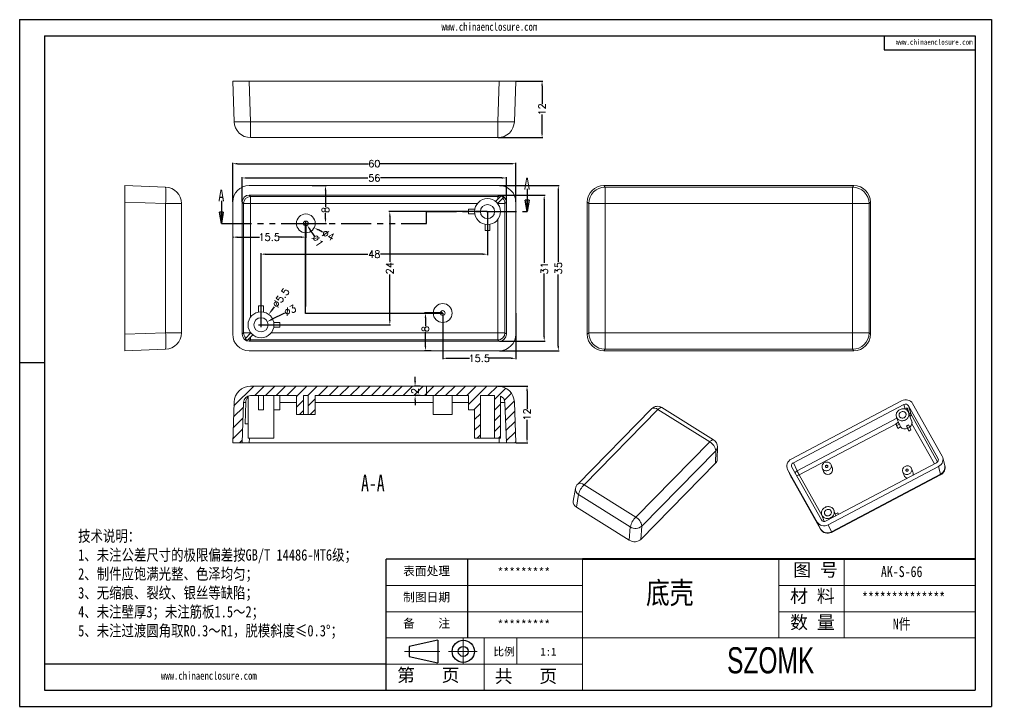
# Model space of a CAD drawing. Header units: inches. Extents: x 3015 to 3456, y 1089 to 1234.
# Drawn here: x 3015.5 to 3221.5, y 1088.5 to 1234.2 of the extents above; entities that cross this region are included whole.
import ezdxf

# ---------------------------------------------------------------- set-up
doc = ezdxf.new("R2010")
doc.units = ezdxf.units.IN
doc.linetypes.add('CENTER2', pattern=[28.575, 19.05, -3.175, 3.175, -3.175])
doc.linetypes.add('PHANTOM', pattern=[12.7, 6.35, -1.27, 1.27, -1.27, 1.27, -1.27])
doc.layers.add('文字', color=81, linetype='Continuous')
for name, color, linetype, lineweight in [('粗实线', 7, 'Continuous', 30), ('细实线', 3, 'Continuous', 9), ('细点划线', 2, 'CENTER2', 9)]:
    doc.layers.add(name, color=color, linetype=linetype, lineweight=lineweight)
doc.styles.add('SLDTEXTSTYLE0', font='TXT', dxfattribs={"width": 0.75})
doc.styles.add('SLDTEXTSTYLE3', font='TXT', dxfattribs={"width": 0.7})
doc.styles.get("Standard").update_dxf_attribs({"font": 'txt', "bigfont": 'gbcbig.shx'})
doc.styles.add('宋体', font='', dxfattribs={"width": 0.8, "height": 3.5})
doc.styles.add('长仿宋', font='simsun.ttc', dxfattribs={"width": 0.7, "height": 4})
doc.styles.get('宋体').set_extended_font_data('SimSun')
doc.dimstyles.new('1.5', dxfattribs={"dimtxt": 1.5, "dimasz": 1, "dimexe": 0.18, "dimexo": 0.0625, "dimgap": 0.1, "dimtad": 0, "dimzin": 12, "dimdsep": 46, "dimtxsty": 'Standard', "dimcen": 0.5, "dimclrd": 3, "dimclre": 3, "dimadec": 0, "dimazin": 0, "dimtfac": 1, "dimtofl": 0, "dimtmove": 0, "dimatfit": 3, "dimfxl": 1, "dimtolj": 1, "dimtzin": 0, "dimarcsym": 0})
pattern_1 = [(45, (-621.8038, -40.7238), (-1.122532, 1.122532), [])]

# ---------------------------------------------------------------- blocks, each defined once
blk = doc.blocks.new('_CLOSED')
at = {"color": 0, "linetype": 'ByBlock', "lineweight": -2}
for p, q in [((-1, 0.166667), (0, 0)), ((-1, 0.166667), (-1, -0.166667)), ((0, 0), (-1, -0.166667)), ((0, 0), (-1, 0))]:
    blk.add_line(p, q, dxfattribs=at)
blk = doc.blocks.new('*D111')
at = {"color": 3, "lineweight": -2}
for p, q in [((3060.66, 1195.5), (3060.66, 1203.76)), ((3061.66, 1203.58), (3089.43, 1203.58)), ((3119.66, 1203.58), (3091.88, 1203.58)), ((3120.66, 1195.5), (3120.66, 1203.76))]:
    blk.add_line(p, q, dxfattribs=at)
at = {"color": 3}
for points in [[(3061.66, 1203.75), (3061.66, 1203.42), (3060.66, 1203.58)], [(3119.66, 1203.75), (3119.66, 1203.42), (3120.66, 1203.58)]]:
    blk.add_solid(points, dxfattribs=at)
at = {"layer": 'Defpoints', "color": 0}
for p in [(3120.66, 1203.58), (3060.66, 1195.44), (3120.66, 1195.44)]:
    blk.add_point(p, dxfattribs=at)
at = {"color": 0, "insert": (3090.66, 1203.58), "char_height": 1.5, "attachment_point": 5}
blk.add_mtext('\\A1;60', dxfattribs=at)
blk = doc.blocks.new('*D112')
at = {"color": 3, "lineweight": -2}
for p, q in [((3062.66, 1195.5), (3062.66, 1200.74)), ((3063.66, 1200.56), (3089.31, 1200.56)), ((3117.66, 1200.56), (3092.01, 1200.56)), ((3118.66, 1195.5), (3118.66, 1200.74))]:
    blk.add_line(p, q, dxfattribs=at)
at = {"color": 3}
for points in [[(3063.66, 1200.73), (3063.66, 1200.4), (3062.66, 1200.56)], [(3117.66, 1200.73), (3117.66, 1200.4), (3118.66, 1200.56)]]:
    blk.add_solid(points, dxfattribs=at)
at = {"layer": 'Defpoints', "color": 0}
for p in [(3118.66, 1200.56), (3062.66, 1195.44), (3118.66, 1195.44)]:
    blk.add_point(p, dxfattribs=at)
at = {"color": 0, "insert": (3090.66, 1200.56), "char_height": 1.5, "attachment_point": 5}
blk.add_mtext('\\A1;56', dxfattribs=at)
blk = doc.blocks.new('*D113')
at = {"color": 3, "lineweight": -2}
for p, q in [((3117.22, 1198.94), (3129.84, 1198.94)), ((3129.66, 1197.94), (3129.66, 1182.79)), ((3129.66, 1164.94), (3129.66, 1180.09)), ((3117.22, 1163.94), (3129.84, 1163.94))]:
    blk.add_line(p, q, dxfattribs=at)
at = {"color": 3}
for points in [[(3129.49, 1197.94), (3129.83, 1197.94), (3129.66, 1198.94)], [(3129.49, 1164.94), (3129.83, 1164.94), (3129.66, 1163.94)]]:
    blk.add_solid(points, dxfattribs=at)
at = {"layer": 'Defpoints', "color": 0}
for p in [(3117.16, 1198.94), (3117.16, 1163.94), (3129.66, 1163.94)]:
    blk.add_point(p, dxfattribs=at)
at = {"color": 0, "insert": (3129.66, 1181.44), "char_height": 1.5, "attachment_point": 5, "rotation": 90}
blk.add_mtext('\\A1;35', dxfattribs=at)
blk = doc.blocks.new('*D114')
at = {"color": 3, "lineweight": -2}
for p, q in [((3117.22, 1196.94), (3126.85, 1196.94)), ((3126.67, 1195.94), (3126.67, 1182.54)), ((3126.67, 1166.94), (3126.67, 1180.34)), ((3117.22, 1165.94), (3126.85, 1165.94))]:
    blk.add_line(p, q, dxfattribs=at)
at = {"color": 3}
for points in [[(3126.5, 1195.94), (3126.83, 1195.94), (3126.67, 1196.94)], [(3126.5, 1166.94), (3126.83, 1166.94), (3126.67, 1165.94)]]:
    blk.add_solid(points, dxfattribs=at)
at = {"layer": 'Defpoints', "color": 0}
for p in [(3117.16, 1196.94), (3126.67, 1196.94), (3117.16, 1165.94)]:
    blk.add_point(p, dxfattribs=at)
at = {"color": 0, "insert": (3126.67, 1181.44), "char_height": 1.5, "attachment_point": 5, "rotation": 90}
blk.add_mtext('\\A1;31', dxfattribs=at)
blk = doc.blocks.new('*D117')
at = {"color": 3, "lineweight": -2}
for p, q in [((3114.59, 1193.44), (3093.77, 1193.44)), ((3093.95, 1192.44), (3093.95, 1182.79)), ((3093.95, 1170.44), (3093.95, 1180.09)), ((3066.72, 1169.44), (3094.13, 1169.44))]:
    blk.add_line(p, q, dxfattribs=at)
at = {"color": 3}
for points in [[(3093.79, 1192.44), (3094.12, 1192.44), (3093.95, 1193.44)], [(3093.79, 1170.44), (3094.12, 1170.44), (3093.95, 1169.44)]]:
    blk.add_solid(points, dxfattribs=at)
at = {"layer": 'Defpoints', "color": 0}
for p in [(3093.95, 1193.44), (3114.66, 1193.44), (3066.66, 1169.44)]:
    blk.add_point(p, dxfattribs=at)
at = {"color": 0, "insert": (3093.95, 1181.44), "char_height": 1.5, "attachment_point": 5, "rotation": 90}
blk.add_mtext('\\A1;24', dxfattribs=at)
blk = doc.blocks.new('*D118')
at = {"color": 3, "lineweight": -2}
for p, q in [((3114.66, 1193.37), (3114.66, 1184.23)), ((3066.66, 1169.5), (3066.66, 1184.59)), ((3067.66, 1184.41), (3089.31, 1184.41)), ((3113.66, 1184.41), (3092.01, 1184.41))]:
    blk.add_line(p, q, dxfattribs=at)
at = {"color": 3}
for points in [[(3067.66, 1184.57), (3067.66, 1184.24), (3066.66, 1184.41)], [(3113.66, 1184.57), (3113.66, 1184.24), (3114.66, 1184.41)]]:
    blk.add_solid(points, dxfattribs=at)
at = {"layer": 'Defpoints', "color": 0}
for p in [(3114.66, 1193.44), (3066.66, 1184.41), (3066.66, 1169.44)]:
    blk.add_point(p, dxfattribs=at)
at = {"color": 0, "insert": (3090.66, 1184.41), "char_height": 1.5, "attachment_point": 5}
blk.add_mtext('\\A1;48', dxfattribs=at)
blk = doc.blocks.new('*D119')
at = {"color": 3, "lineweight": -2}
for p, q in [((3105.16, 1171.87), (3105.16, 1162.15)), ((3120.66, 1171.87), (3120.66, 1162.15)), ((3106.16, 1162.33), (3110.81, 1162.33)), ((3119.66, 1162.33), (3115.01, 1162.33))]:
    blk.add_line(p, q, dxfattribs=at)
at = {"color": 3}
for points in [[(3106.16, 1162.5), (3106.16, 1162.17), (3105.16, 1162.33)], [(3119.66, 1162.5), (3119.66, 1162.17), (3120.66, 1162.33)]]:
    blk.add_solid(points, dxfattribs=at)
at = {"layer": 'Defpoints', "color": 0}
for p in [(3105.16, 1171.94), (3120.66, 1171.94), (3120.66, 1162.33)]:
    blk.add_point(p, dxfattribs=at)
at = {"color": 0, "insert": (3112.91, 1162.33), "char_height": 1.5, "attachment_point": 5}
blk.add_mtext('\\A1;15.5', dxfattribs=at)
blk = doc.blocks.new('*D120')
at = {"color": 3, "lineweight": -2}
for p, q in [((3105.09, 1171.94), (3101.32, 1171.94)), ((3101.5, 1170.94), (3101.5, 1169.14)), ((3101.5, 1164.94), (3101.5, 1167.94)), ((3102.7, 1163.94), (3101.32, 1163.94))]:
    blk.add_line(p, q, dxfattribs=at)
at = {"color": 3}
for points in [[(3101.34, 1170.94), (3101.67, 1170.94), (3101.5, 1171.94)], [(3101.34, 1164.94), (3101.67, 1164.94), (3101.5, 1163.94)]]:
    blk.add_solid(points, dxfattribs=at)
at = {"layer": 'Defpoints', "color": 0}
for p in [(3101.5, 1171.94), (3105.16, 1171.94), (3102.76, 1163.94)]:
    blk.add_point(p, dxfattribs=at)
at = {"color": 0, "insert": (3101.5, 1168.54), "char_height": 1.5, "attachment_point": 5, "rotation": 90}
blk.add_mtext('\\A1;8', dxfattribs=at)
blk = doc.blocks.new('*D121')
at = {"color": 3, "lineweight": -2}
for p, q in [((3076.16, 1190.87), (3076.16, 1187.84)), ((3060.66, 1188.14), (3060.66, 1187.84)), ((3061.66, 1188.02), (3066.31, 1188.02)), ((3075.16, 1188.02), (3070.51, 1188.02))]:
    blk.add_line(p, q, dxfattribs=at)
at = {"color": 3}
for points in [[(3061.66, 1188.18), (3061.66, 1187.85), (3060.66, 1188.02)], [(3075.16, 1188.18), (3075.16, 1187.85), (3076.16, 1188.02)]]:
    blk.add_solid(points, dxfattribs=at)
at = {"layer": 'Defpoints', "color": 0}
for p in [(3076.16, 1190.94), (3060.66, 1188.2), (3060.66, 1188.02)]:
    blk.add_point(p, dxfattribs=at)
at = {"color": 0, "insert": (3068.41, 1188.02), "char_height": 1.5, "attachment_point": 5}
blk.add_mtext('\\A1;15.5', dxfattribs=at)
blk = doc.blocks.new('*D122')
at = {"color": 3, "lineweight": -2}
for p, q in [((3077.47, 1198.94), (3080.51, 1198.94)), ((3080.33, 1197.94), (3080.33, 1194.4)), ((3080.33, 1191.94), (3080.33, 1193.2)), ((3076.22, 1190.94), (3080.51, 1190.94))]:
    blk.add_line(p, q, dxfattribs=at)
at = {"color": 3}
for points in [[(3080.16, 1197.94), (3080.49, 1197.94), (3080.33, 1198.94)], [(3080.16, 1191.94), (3080.49, 1191.94), (3080.33, 1190.94)]]:
    blk.add_solid(points, dxfattribs=at)
at = {"layer": 'Defpoints', "color": 0}
for p in [(3077.41, 1198.94), (3080.33, 1198.94), (3076.16, 1190.94)]:
    blk.add_point(p, dxfattribs=at)
at = {"color": 0, "insert": (3080.33, 1193.8), "char_height": 1.5, "attachment_point": 5, "rotation": 90}
blk.add_mtext('\\A1;8', dxfattribs=at)
blk = doc.blocks.new('*D123')
at = {"color": 3, "lineweight": -2}
for p, q in [((3120.72, 1221.11), (3126.39, 1221.11)), ((3126.21, 1220.11), (3126.21, 1216.21)), ((3126.21, 1210.11), (3126.21, 1214.01)), ((3116.92, 1209.11), (3126.39, 1209.11))]:
    blk.add_line(p, q, dxfattribs=at)
at = {"color": 3}
for points in [[(3126.04, 1220.11), (3126.38, 1220.11), (3126.21, 1221.11)], [(3126.04, 1210.11), (3126.38, 1210.11), (3126.21, 1209.11)]]:
    blk.add_solid(points, dxfattribs=at)
at = {"layer": 'Defpoints', "color": 0}
for p in [(3120.66, 1221.11), (3126.21, 1221.11), (3116.86, 1209.11)]:
    blk.add_point(p, dxfattribs=at)
at = {"color": 0, "insert": (3126.21, 1215.11), "char_height": 1.5, "attachment_point": 5, "rotation": 90}
blk.add_mtext('\\A1;12', dxfattribs=at)
blk = doc.blocks.new('*D124')
at = {"color": 3, "lineweight": -2}
for p, q in [((3116.92, 1156.42), (3123.21, 1156.42)), ((3123.03, 1155.42), (3123.03, 1151.52)), ((3123.03, 1145.42), (3123.03, 1149.32)), ((3120.72, 1144.42), (3123.21, 1144.42))]:
    blk.add_line(p, q, dxfattribs=at)
at = {"color": 3}
for points in [[(3122.86, 1155.42), (3123.19, 1155.42), (3123.03, 1156.42)], [(3122.86, 1145.42), (3123.19, 1145.42), (3123.03, 1144.42)]]:
    blk.add_solid(points, dxfattribs=at)
at = {"layer": 'Defpoints', "color": 0}
for p in [(3116.86, 1156.42), (3123.03, 1156.42), (3120.66, 1144.42)]:
    blk.add_point(p, dxfattribs=at)
at = {"color": 0, "insert": (3123.03, 1150.42), "char_height": 1.5, "attachment_point": 5, "rotation": 90}
blk.add_mtext('\\A1;12', dxfattribs=at)
blk = doc.blocks.new('*D125')
at = {"color": 3, "lineweight": -2}
for p, q in [((3099.31, 1157.42), (3099.31, 1158.42)), ((3100.37, 1156.42), (3099.13, 1156.42)), ((3100.37, 1154.42), (3099.13, 1154.42)), ((3099.31, 1153.42), (3099.31, 1152.42))]:
    blk.add_line(p, q, dxfattribs=at)
at = {"color": 3}
for points in [[(3099.15, 1157.42), (3099.48, 1157.42), (3099.31, 1156.42)], [(3099.15, 1153.42), (3099.48, 1153.42), (3099.31, 1154.42)]]:
    blk.add_solid(points, dxfattribs=at)
at = {"layer": 'Defpoints', "color": 0}
for p in [(3099.31, 1156.42), (3100.43, 1156.42), (3100.43, 1154.42)]:
    blk.add_point(p, dxfattribs=at)
at = {"color": 0, "insert": (3099.31, 1155.42), "char_height": 1.5, "attachment_point": 5, "rotation": 90}
blk.add_mtext('\\A1;2', dxfattribs=at)
blk = doc.blocks.new('*D128')
at = {"color": 3, "lineweight": -2}
for p, q in [((3075.66, 1190.94), (3076.66, 1190.94)), ((3076.16, 1190.44), (3076.16, 1191.44)), ((3079.7, 1189.08), (3078.81, 1189.54))]:
    blk.add_line(p, q, dxfattribs=at)
at = {"color": 3}
blk.add_solid([(3078.89, 1189.69), (3078.74, 1189.4), (3077.93, 1190.01)], dxfattribs=at)
at = {"layer": 'Defpoints', "color": 0}
for p in [(3074.38, 1191.86), (3077.93, 1190.01)]:
    blk.add_point(p, dxfattribs=at)
at = {"color": 0, "insert": (3080.9, 1188.45), "char_height": 1.5, "attachment_point": 5, "rotation": 332.3517}
blk.add_mtext('\\A1;∅4', dxfattribs=at)
blk = doc.blocks.new('*D129')
at = {"color": 3, "lineweight": -2}
for p, q in [((3075.66, 1190.94), (3076.66, 1190.94)), ((3076.16, 1190.44), (3076.16, 1191.44)), ((3078.03, 1188.18), (3077, 1189.7))]:
    blk.add_line(p, q, dxfattribs=at)
at = {"color": 3}
blk.add_solid([(3077.14, 1189.79), (3076.86, 1189.6), (3076.44, 1190.52)], dxfattribs=at)
at = {"layer": 'Defpoints', "color": 0}
for p in [(3075.88, 1191.35), (3076.44, 1190.52)]:
    blk.add_point(p, dxfattribs=at)
at = {"color": 0, "insert": (3078.65, 1187.27), "char_height": 1.5, "attachment_point": 5, "rotation": 304.2339}
blk.add_mtext('\\A1;∅1', dxfattribs=at)
blk = doc.blocks.new('*D130')
at = {"color": 3, "lineweight": -2}
for p, q in [((3069.48, 1173.26), (3068.88, 1172.45)), ((3066.16, 1169.44), (3067.16, 1169.44)), ((3066.66, 1168.94), (3066.66, 1169.94))]:
    blk.add_line(p, q, dxfattribs=at)
at = {"color": 3}
blk.add_solid([(3068.75, 1172.55), (3069.02, 1172.35), (3068.29, 1171.65)], dxfattribs=at)
at = {"layer": 'Defpoints', "color": 0}
for p in [(3068.29, 1171.65), (3065.02, 1167.22)]:
    blk.add_point(p, dxfattribs=at)
at = {"color": 0, "insert": (3070.87, 1175.15), "char_height": 1.5, "attachment_point": 5, "rotation": 53.5508}
blk.add_mtext('\\A1;∅5.5', dxfattribs=at)
blk = doc.blocks.new('*D131')
at = {"color": 3, "lineweight": -2}
for p, q in [((3071.63, 1171.91), (3068.9, 1170.55)), ((3066.16, 1169.44), (3067.16, 1169.44)), ((3066.66, 1168.94), (3066.66, 1169.94))]:
    blk.add_line(p, q, dxfattribs=at)
at = {"color": 3}
blk.add_solid([(3068.82, 1170.7), (3068.97, 1170.4), (3068, 1170.1)], dxfattribs=at)
at = {"layer": 'Defpoints', "color": 0}
for p in [(3068, 1170.1), (3065.31, 1168.77)]:
    blk.add_point(p, dxfattribs=at)
at = {"color": 0, "insert": (3072.84, 1172.51), "char_height": 1.5, "attachment_point": 5, "rotation": 26.3963}
blk.add_mtext('\\A1;∅3', dxfattribs=at)

msp = doc.modelspace()

# ---------------------------------------------------------------- hatches: boundary and pattern name
at = {"linetype": 'Continuous', "lineweight": 0}
h = msp.add_hatch(dxfattribs=at)
h.set_pattern_fill('ANSI31', color=4, scale=0.5, style=0)
h.set_pattern_definition(pattern_1)
edge = h.paths.add_edge_path(flags=0)
edge.add_line((3101.723, 1154.421), (3101.723, 1156.421))
edge.add_line((3101.723, 1156.421), (3064.455, 1156.421))
edge.add_arc((3064.455, 1152.921), 3.5, 90, 178)
edge.add_line((3060.957, 1153.043), (3060.656, 1144.421))
edge.add_line((3060.656, 1144.421), (3062.658, 1144.421))
edge.add_line((3062.658, 1144.421), (3062.956, 1152.974))
edge.add_arc((3064.455, 1152.921), 1.5, 90, 178, ccw=False)
edge.add_line((3064.455, 1154.421), (3074.156, 1154.421))
edge.add_line((3074.156, 1154.421), (3074.156, 1150.421))
edge.add_line((3074.156, 1150.421), (3075.656, 1150.421))
edge.add_line((3075.656, 1150.421), (3075.656, 1154.421))
edge.add_line((3075.656, 1154.421), (3076.656, 1154.421))
edge.add_line((3076.656, 1154.421), (3076.656, 1150.421))
edge.add_line((3076.656, 1150.421), (3078.156, 1150.421))
edge.add_line((3078.156, 1150.421), (3078.156, 1154.421))
edge.add_line((3078.156, 1154.421), (3101.723, 1154.421))
h = msp.add_hatch(dxfattribs=at)
h.set_pattern_fill('ANSI31', color=4, scale=0.5, style=0)
h.set_pattern_definition(pattern_1)
edge = h.paths.add_edge_path(flags=0)
edge.add_arc((3116.857, 1152.921), 3.5, 2, 90)
edge.add_line((3116.857, 1156.421), (3101.723, 1156.421))
edge.add_line((3101.723, 1156.421), (3101.723, 1154.421))
edge.add_line((3101.723, 1154.421), (3110.656, 1154.421))
edge.add_line((3110.656, 1154.421), (3110.656, 1151.421))
edge.add_line((3110.656, 1151.421), (3111.906, 1151.421))
edge.add_line((3111.906, 1151.421), (3111.906, 1145.421))
edge.add_line((3111.906, 1145.421), (3113.156, 1145.421))
edge.add_line((3113.156, 1145.421), (3113.156, 1154.421))
edge.add_line((3113.156, 1154.421), (3116.156, 1154.421))
edge.add_line((3116.156, 1154.421), (3116.156, 1145.421))
edge.add_line((3116.156, 1145.421), (3117.406, 1145.421))
edge.add_line((3117.406, 1145.421), (3117.406, 1154.317))
edge.add_arc((3116.857, 1152.921), 1.5, 2, 68.53251, ccw=False)
edge.add_line((3118.356, 1152.974), (3118.655, 1144.421))
edge.add_line((3118.655, 1144.421), (3120.656, 1144.421))
edge.add_line((3120.656, 1144.421), (3120.355, 1153.043))

# ---------------------------------------------------------------- linework, layer by layer
for p, q in [((3015.468, 1234.168), (3221.468, 1234.168)), ((3015.468, 1234.168), (3015.468, 1088.511)), ((3221.468, 1234.168), (3221.468, 1088.511)), ((3020.798, 1230.7), (3218, 1230.7)), ((3020.798, 1230.7), (3020.798, 1091.979)), ((3198.733, 1230.7), (3198.733, 1227.69)), ((3218, 1230.7), (3218, 1091.979)), ((3198.733, 1227.69), (3218, 1227.69)), ((3076.081, 1190.959), (3076.081, 1173.302)), ((3076.081, 1171.814), (3076.081, 1190.823)), ((3105.171, 1171.814), (3076.081, 1171.814)), ((3020.798, 1161.34), (3015.468, 1161.34)), ((3015.468, 1155.945), (3015.468, 1088.511)), ((3134.768, 1119.724), (3093.151, 1119.724)), ((3093.151, 1091.979), (3093.151, 1119.724)), ((3110.491, 1103.077), (3110.491, 1119.724)), ((3093.151, 1097.528), (3020.798, 1097.528)), ((3020.798, 1091.979), (3218, 1091.979)), ((3015.468, 1088.511), (3221.468, 1088.511)), ((3015.468, 1088.511), (3110.838, 1088.511))]:
    msp.add_line(p, q)
at = {"color": 7, "linetype": 'Continuous', "lineweight": 15}
for p, q in [((3060.957, 1212.49), (3060.656, 1221.112)), ((3060.656, 1221.112), (3064.154, 1221.112)), ((3064.154, 1221.112), (3064.455, 1212.49)), ((3064.154, 1221.112), (3117.158, 1221.112)), ((3116.857, 1212.49), (3117.158, 1221.112)), ((3117.158, 1221.112), (3120.656, 1221.112)), ((3120.656, 1221.112), (3120.355, 1212.49)), ((3064.455, 1212.49), (3116.857, 1212.49)), ((3064.455, 1209.112), (3064.455, 1212.49)), ((3116.857, 1212.49), (3116.857, 1209.112)), ((3116.857, 1209.112), (3064.455, 1209.112)), ((3037.813, 1198.936), (3046.436, 1198.635)), ((3037.813, 1195.438), (3037.813, 1198.936)), ((3117.158, 1198.936), (3064.154, 1198.936)), ((3139.303, 1198.936), (3139.604, 1198.635)), ((3139.303, 1198.936), (3192.307, 1198.936)), ((3192.006, 1198.635), (3192.307, 1198.936)), ((3117.156, 1196.935), (3064.157, 1196.935)), ((3064.455, 1196.636), (3064.157, 1196.935)), ((3117.156, 1196.935), (3116.857, 1196.636)), ((3139.604, 1198.635), (3139.604, 1195.137)), ((3139.604, 1198.635), (3192.006, 1198.635)), ((3192.006, 1195.137), (3192.006, 1198.635)), ((3037.813, 1167.434), (3037.813, 1195.438)), ((3046.436, 1195.137), (3037.813, 1195.438)), ((3046.436, 1167.735), (3046.436, 1195.137)), ((3046.436, 1195.137), (3049.813, 1195.137)), ((3049.813, 1195.137), (3049.813, 1167.735)), ((3060.656, 1195.438), (3060.656, 1167.434)), ((3062.658, 1195.436), (3062.658, 1167.437)), ((3062.658, 1195.436), (3062.956, 1195.137)), ((3062.956, 1195.137), (3062.956, 1167.735)), ((3064.455, 1195.137), (3062.956, 1195.137)), ((3116.857, 1196.636), (3064.455, 1196.636)), ((3064.455, 1195.137), (3064.455, 1196.636)), ((3064.455, 1171.085), (3064.455, 1195.137)), ((3064.455, 1195.137), (3112.496, 1195.137)), ((3117.508, 1196.712), (3116.377, 1195.581)), ((3116.801, 1195.157), (3118.038, 1196.394)), ((3116.817, 1195.137), (3116.857, 1195.137)), ((3116.857, 1196.636), (3116.857, 1196.062)), ((3116.857, 1195.213), (3116.857, 1195.137)), ((3116.857, 1195.137), (3116.857, 1195.085)), ((3118.356, 1195.137), (3116.857, 1195.137)), ((3118.356, 1195.137), (3118.655, 1195.436)), ((3118.356, 1167.735), (3118.356, 1195.137)), ((3118.655, 1167.437), (3118.655, 1195.436)), ((3120.656, 1167.434), (3120.656, 1195.438)), ((3136.106, 1195.137), (3135.805, 1195.438)), ((3135.805, 1167.434), (3135.805, 1195.438)), ((3136.106, 1195.137), (3139.604, 1195.137)), ((3136.106, 1167.735), (3136.106, 1195.137)), ((3139.604, 1195.137), (3139.604, 1167.735)), ((3192.006, 1195.137), (3139.604, 1195.137)), ((3192.006, 1195.137), (3195.504, 1195.137)), ((3192.006, 1167.735), (3192.006, 1195.137)), ((3195.805, 1195.438), (3195.504, 1195.137)), ((3195.504, 1195.137), (3195.504, 1167.735)), ((3195.805, 1195.438), (3195.805, 1167.434)), ((3111.952, 1193.936), (3110.656, 1193.936)), ((3110.656, 1193.936), (3110.656, 1192.936)), ((3110.656, 1192.936), (3111.952, 1192.936)), ((3114.156, 1190.732), (3114.156, 1189.436)), ((3115.156, 1189.436), (3115.156, 1190.732)), ((3116.857, 1191.788), (3116.857, 1167.735)), ((3114.156, 1189.436), (3115.156, 1189.436)), ((3067.156, 1173.436), (3066.156, 1173.436)), ((3066.156, 1173.436), (3066.156, 1172.14)), ((3067.156, 1172.14), (3067.156, 1173.436)), ((3070.656, 1169.936), (3069.361, 1169.936)), ((3069.361, 1168.936), (3070.656, 1168.936)), ((3070.656, 1168.936), (3070.656, 1169.936)), ((3037.813, 1167.434), (3046.436, 1167.735)), ((3037.813, 1163.936), (3037.813, 1167.434)), ((3046.436, 1167.735), (3049.813, 1167.735)), ((3062.956, 1167.735), (3062.658, 1167.437)), ((3064.455, 1167.735), (3062.956, 1167.735)), ((3064.511, 1167.715), (3063.275, 1166.479)), ((3063.804, 1166.16), (3064.936, 1167.291)), ((3064.157, 1165.937), (3064.455, 1166.236)), ((3064.455, 1167.735), (3064.455, 1167.788)), ((3064.455, 1167.735), (3064.455, 1167.659)), ((3064.496, 1167.735), (3064.455, 1167.735)), ((3064.455, 1166.811), (3064.455, 1166.236)), ((3064.455, 1166.236), (3116.857, 1166.236)), ((3116.857, 1167.735), (3068.817, 1167.735)), ((3118.356, 1167.735), (3116.857, 1167.735)), ((3116.857, 1166.236), (3116.857, 1167.735)), ((3116.857, 1166.236), (3117.156, 1165.937)), ((3118.655, 1167.437), (3118.356, 1167.735)), ((3135.805, 1167.434), (3136.106, 1167.735)), ((3136.106, 1167.735), (3139.604, 1167.735)), ((3139.604, 1167.735), (3192.006, 1167.735)), ((3139.604, 1164.237), (3139.604, 1167.735)), ((3192.006, 1167.735), (3192.006, 1164.237)), ((3192.006, 1167.735), (3195.504, 1167.735)), ((3195.504, 1167.735), (3195.805, 1167.434)), ((3046.436, 1164.237), (3037.813, 1163.936)), ((3064.154, 1163.936), (3117.158, 1163.936)), ((3064.157, 1165.937), (3117.156, 1165.937)), ((3139.604, 1164.237), (3139.303, 1163.936)), ((3192.307, 1163.936), (3139.303, 1163.936)), ((3192.006, 1164.237), (3139.604, 1164.237)), ((3192.307, 1163.936), (3192.006, 1164.237)), ((3101.723, 1156.421), (3064.455, 1156.421)), ((3101.723, 1154.421), (3101.723, 1156.421)), ((3116.857, 1156.421), (3101.723, 1156.421)), ((3063.906, 1154.317), (3063.906, 1145.421)), ((3074.156, 1154.421), (3064.455, 1154.421)), ((3066.156, 1151.421), (3066.156, 1154.421)), ((3067.156, 1151.421), (3067.156, 1154.421)), ((3069.361, 1154.421), (3069.361, 1151.421)), ((3070.656, 1151.421), (3070.656, 1154.421)), ((3074.156, 1154.421), (3074.156, 1150.421)), ((3076.656, 1154.421), (3075.656, 1154.421)), ((3075.656, 1154.421), (3075.656, 1150.421)), ((3076.656, 1150.421), (3076.656, 1154.421)), ((3078.156, 1150.421), (3078.156, 1154.421)), ((3101.723, 1154.421), (3078.156, 1154.421)), ((3110.656, 1154.421), (3101.723, 1154.421)), ((3103.156, 1154.421), (3103.156, 1150.421)), ((3107.156, 1150.421), (3107.156, 1154.421)), ((3110.656, 1154.421), (3110.656, 1151.421)), ((3116.156, 1154.421), (3113.156, 1154.421)), ((3113.156, 1154.421), (3113.156, 1145.421)), ((3116.156, 1145.421), (3116.156, 1154.421)), ((3117.406, 1145.421), (3117.406, 1154.317)), ((3060.957, 1153.043), (3060.656, 1144.421)), ((3062.956, 1152.974), (3062.658, 1144.421)), ((3063.434, 1152.995), (3063.275, 1148.421)), ((3118.655, 1144.421), (3118.356, 1152.974)), ((3120.656, 1144.421), (3120.355, 1153.043)), ((3149.432, 1151.641), (3133.762, 1135.689)), ((3162.56, 1145.047), (3151.608, 1151.898)), ((3202.412, 1153.325), (3179.014, 1140.979)), ((3202.859, 1152.528), (3179.463, 1140.184)), ((3203.35, 1151.749), (3203.266, 1151.506)), ((3203.52, 1151.353), (3203.655, 1151.745)), ((3203.947, 1150.76), (3203.655, 1151.745)), ((3210.118, 1141.138), (3203.856, 1152.281)), ((3204.402, 1150.439), (3203.856, 1152.281)), ((3211.002, 1141.604), (3204.739, 1152.748)), ((3067.156, 1151.421), (3066.156, 1151.421)), ((3070.656, 1151.421), (3069.361, 1151.421)), ((3069.406, 1145.421), (3069.406, 1151.421)), ((3075.656, 1150.421), (3074.156, 1150.421)), ((3075.656, 1150.421), (3076.656, 1150.421)), ((3078.156, 1150.421), (3076.656, 1150.421)), ((3107.156, 1150.421), (3103.156, 1150.421)), ((3111.906, 1151.421), (3110.656, 1151.421)), ((3111.906, 1151.421), (3111.906, 1145.421)), ((3150.781, 1151.492), (3135.112, 1135.54)), ((3161.734, 1144.641), (3150.781, 1151.492)), ((3201.32, 1149.884), (3201.748, 1148.724)), ((3204.536, 1149.115), (3203.899, 1150.837)), ((3063.906, 1148.421), (3063.275, 1148.421)), ((3201.732, 1148.769), (3201.16, 1148.468)), ((3201.16, 1148.468), (3201.375, 1147.888)), ((3201.16, 1148.468), (3201.384, 1148.07)), ((3201.375, 1147.888), (3201.599, 1147.49)), ((3201.384, 1148.07), (3201.956, 1148.372)), ((3201.384, 1148.07), (3201.599, 1147.49)), ((3201.599, 1147.49), (3202.171, 1147.792)), ((3202.171, 1147.792), (3201.956, 1148.372)), ((3203.422, 1148.008), (3203.637, 1147.428)), ((3203.422, 1148.008), (3203.712, 1147.492)), ((3203.637, 1147.428), (3203.926, 1146.912)), ((3203.712, 1147.492), (3204.153, 1147.725)), ((3203.712, 1147.492), (3203.926, 1146.912)), ((3204.153, 1147.725), (3203.864, 1148.241)), ((3204.153, 1147.725), (3204.368, 1147.145)), ((3069.406, 1145.421), (3063.906, 1145.421)), ((3113.156, 1145.421), (3111.906, 1145.421)), ((3113.156, 1145.421), (3116.156, 1145.421)), ((3117.406, 1145.421), (3116.156, 1145.421)), ((3203.926, 1146.912), (3204.368, 1147.145)), ((3062.658, 1144.421), (3060.656, 1144.421)), ((3062.658, 1144.421), (3064.157, 1144.421)), ((3064.157, 1144.421), (3117.156, 1144.421)), ((3117.156, 1144.421), (3118.655, 1144.421)), ((3120.656, 1144.421), (3118.655, 1144.421)), ((3146.064, 1128.69), (3161.734, 1144.641)), ((3163.343, 1140.884), (3163.382, 1143.538)), ((3163.034, 1142.727), (3147.364, 1126.775)), ((3162.995, 1140.088), (3163.034, 1142.727)), ((3211.56, 1139.631), (3211.142, 1141.253)), ((3162.995, 1140.088), (3147.146, 1123.953)), ((3179.136, 1139.238), (3185.398, 1128.095)), ((3180.272, 1138.481), (3179.463, 1140.184)), ((3186.395, 1127.848), (3209.791, 1140.193)), ((3186.842, 1127.051), (3210.24, 1139.397)), ((3187.754, 1139.005), (3187.468, 1139.778)), ((3210.656, 1137.78), (3210.24, 1139.397)), ((3178.206, 1138.861), (3179.024, 1137.143)), ((3178.252, 1138.773), (3184.515, 1127.628)), ((3178.252, 1138.773), (3179.069, 1137.056)), ((3185.592, 1139.085), (3185.878, 1138.311)), ((3187.524, 1125.574), (3210.656, 1137.78)), ((3187.549, 1125.442), (3210.682, 1137.648)), ((3202.643, 1138.278), (3202.929, 1137.505)), ((3204.805, 1138.198), (3204.519, 1138.972)), ((3135.112, 1135.54), (3146.064, 1128.69)), ((3179.069, 1137.056), (3185.197, 1126.151)), ((3179.078, 1137.037), (3185.207, 1126.132)), ((3133.286, 1134.759), (3132.824, 1132.074)), ((3133.968, 1133.435), (3133.509, 1130.764)), ((3144.92, 1126.585), (3133.968, 1133.435)), ((3144.702, 1123.763), (3133.509, 1130.764)), ((3185.498, 1129.152), (3186.015, 1127.753)), ((3188.501, 1128.959), (3188.077, 1130.106)), ((3188.87, 1129.6), (3188.363, 1129.332)), ((3189.064, 1129.256), (3188.87, 1129.6)), ((3185.197, 1126.151), (3184.515, 1127.628)), ((3186.842, 1127.051), (3187.524, 1125.574)), ((3144.702, 1123.763), (3144.92, 1126.585)), ((3147.364, 1126.775), (3147.146, 1123.953))]:
    msp.add_line(p, q, dxfattribs=at)
at = {"color": 7, "linetype": 'Continuous', "lineweight": 30}
for p, q in [((3123.054, 1198.236), (3123.054, 1193.436)), ((3058.262, 1195.736), (3058.262, 1190.936))]:
    msp.add_line(p, q, dxfattribs=at)
at = {"color": 1, "linetype": 'PHANTOM', "lineweight": 30}
for p, q in [((3101.723, 1190.936), (3101.723, 1193.436)), ((3101.723, 1193.436), (3123.054, 1193.436)), ((3058.262, 1190.936), (3101.723, 1190.936))]:
    msp.add_line(p, q, dxfattribs=at)
at = {"color": 8, "linetype": 'Continuous', "lineweight": 15}
for p, q in [((3070.656, 1152.974), (3074.156, 1152.974)), ((3078.156, 1152.974), (3103.156, 1152.974)), ((3107.156, 1152.974), (3110.656, 1152.974)), ((3202.859, 1152.528), (3203.148, 1151.553)), ((3201.412, 1149.635), (3180.272, 1138.481)), ((3210.043, 1140.401), (3204.402, 1150.439)), ((3180.711, 1137.604), (3201.183, 1148.406)), ((3204.593, 1148.477), (3209.373, 1139.972)), ((3064.157, 1144.421), (3064.192, 1145.421)), ((3117.121, 1145.421), (3117.156, 1144.421)), ((3210.118, 1141.138), (3210.198, 1140.827)), ((3179.069, 1137.056), (3179.024, 1137.143)), ((3185.568, 1128.962), (3180.711, 1137.604)), ((3179.078, 1137.037), (3179.069, 1137.056)), ((3185.207, 1126.132), (3185.197, 1126.151))]:
    msp.add_line(p, q, dxfattribs=at)
at = {"color": 8, "linetype": 'Continuous', "lineweight": 15, "flags": 128}
for points in [[(3151.608, 1151.898), (3151.588, 1151.909), (3151.519, 1151.928), (3151.438, 1151.926), (3151.347, 1151.903), (3151.247, 1151.859), (3151.138, 1151.795), (3151.023, 1151.712), (3150.904, 1151.61), (3150.781, 1151.492)], [(3162.56, 1145.047), (3162.54, 1145.058), (3162.471, 1145.077), (3162.39, 1145.075), (3162.299, 1145.052), (3162.199, 1145.008), (3162.09, 1144.944), (3161.976, 1144.861), (3161.856, 1144.76), (3161.734, 1144.641)], [(3210.656, 1137.78), (3210.677, 1137.716), (3210.686, 1137.672), (3210.684, 1137.65), (3210.682, 1137.648)], [(3187.549, 1125.442), (3187.552, 1125.444), (3187.554, 1125.466), (3187.544, 1125.51), (3187.524, 1125.574)]]:
    msp.add_lwpolyline(points, dxfattribs=at)
at = {"color": 7, "linetype": 'Continuous', "lineweight": 15, "flags": 128}
for points in [[(3203.823, 1151.001), (3203.73, 1151.141), (3203.618, 1151.267), (3203.487, 1151.377), (3203.34, 1151.469), (3203.181, 1151.541), (3203.011, 1151.592), (3202.834, 1151.622), (3202.653, 1151.628), (3202.472, 1151.612), (3202.292, 1151.574), (3202.119, 1151.514), (3201.954, 1151.433), (3201.801, 1151.333), (3201.662, 1151.216), (3201.54, 1151.084), (3201.438, 1150.938), (3201.356, 1150.783), (3201.296, 1150.62), (3201.26, 1150.452), (3201.248, 1150.282), (3201.261, 1150.114), (3201.297, 1149.951), (3201.357, 1149.795), (3201.439, 1149.648), (3201.542, 1149.515), (3201.664, 1149.396), (3201.803, 1149.295), (3201.956, 1149.213), (3202.121, 1149.151), (3202.295, 1149.111), (3202.474, 1149.093), (3202.656, 1149.098), (3202.837, 1149.125), (3203.014, 1149.175), (3203.183, 1149.245), (3203.343, 1149.336), (3203.489, 1149.444), (3203.619, 1149.569), (3203.732, 1149.709), (3203.824, 1149.859), (3203.895, 1150.019), (3203.943, 1150.185), (3203.967, 1150.354), (3203.967, 1150.523), (3203.942, 1150.689), (3203.894, 1150.849), (3203.823, 1151.001)], [(3203.271, 1150.71), (3203.201, 1150.811), (3203.111, 1150.897), (3203.006, 1150.967), (3202.887, 1151.016), (3202.76, 1151.045), (3202.628, 1151.052), (3202.495, 1151.036), (3202.366, 1150.999), (3202.244, 1150.941), (3202.135, 1150.865), (3202.04, 1150.772), (3201.964, 1150.666), (3201.909, 1150.551), (3201.876, 1150.429), (3201.867, 1150.305), (3201.882, 1150.183), (3201.92, 1150.066), (3201.98, 1149.959), (3202.06, 1149.865), (3202.158, 1149.787), (3202.271, 1149.727), (3202.394, 1149.688), (3202.524, 1149.67), (3202.657, 1149.674), (3202.789, 1149.701), (3202.915, 1149.749), (3203.03, 1149.816), (3203.133, 1149.901), (3203.218, 1150), (3203.284, 1150.112), (3203.329, 1150.231), (3203.35, 1150.354), (3203.347, 1150.478), (3203.321, 1150.598), (3203.271, 1150.71)], [(3203.963, 1150.663), (3203.961, 1150.689), (3203.947, 1150.76)], [(3187.413, 1139.897), (3187.332, 1140.016), (3187.232, 1140.12), (3187.114, 1140.208), (3186.982, 1140.276), (3186.838, 1140.324), (3186.687, 1140.349), (3186.532, 1140.352), (3186.378, 1140.332), (3186.227, 1140.29), (3186.083, 1140.227), (3185.95, 1140.145), (3185.832, 1140.044), (3185.731, 1139.929), (3185.649, 1139.801), (3185.59, 1139.665), (3185.553, 1139.522), (3185.54, 1139.378), (3185.552, 1139.234), (3185.588, 1139.096), (3185.647, 1138.966), (3185.728, 1138.847), (3185.829, 1138.742), (3185.947, 1138.655), (3186.079, 1138.587), (3186.222, 1138.539), (3186.373, 1138.514), (3186.528, 1138.511), (3186.683, 1138.53), (3186.834, 1138.572), (3186.978, 1138.635), (3187.11, 1138.718), (3187.228, 1138.818), (3187.33, 1138.934), (3187.411, 1139.061), (3187.471, 1139.198), (3187.507, 1139.34), (3187.52, 1139.485), (3187.508, 1139.628), (3187.472, 1139.767), (3187.413, 1139.897)], [(3186.751, 1139.548), (3186.706, 1139.604), (3186.643, 1139.643), (3186.569, 1139.661), (3186.492, 1139.657), (3186.418, 1139.63), (3186.356, 1139.585), (3186.31, 1139.524), (3186.286, 1139.454), (3186.286, 1139.382), (3186.309, 1139.315), (3186.355, 1139.259), (3186.417, 1139.22), (3186.491, 1139.202), (3186.568, 1139.206), (3186.642, 1139.232), (3186.705, 1139.278), (3186.75, 1139.339), (3186.774, 1139.409), (3186.775, 1139.481), (3186.751, 1139.548)], [(3204.464, 1139.091), (3204.383, 1139.21), (3204.283, 1139.314), (3204.165, 1139.401), (3204.033, 1139.47), (3203.889, 1139.517), (3203.738, 1139.543), (3203.584, 1139.546), (3203.429, 1139.526), (3203.278, 1139.484), (3203.134, 1139.421), (3203.001, 1139.338), (3202.883, 1139.238), (3202.782, 1139.123), (3202.701, 1138.995), (3202.641, 1138.858), (3202.604, 1138.716), (3202.592, 1138.571), (3202.603, 1138.428), (3202.639, 1138.289), (3202.698, 1138.159), (3202.779, 1138.04), (3202.88, 1137.936), (3202.998, 1137.849), (3203.13, 1137.78), (3203.273, 1137.733), (3203.424, 1137.707), (3203.579, 1137.704), (3203.734, 1137.724), (3203.885, 1137.766), (3204.029, 1137.829), (3204.161, 1137.912), (3204.28, 1138.012), (3204.381, 1138.127), (3204.462, 1138.255), (3204.522, 1138.392), (3204.559, 1138.534), (3204.571, 1138.679), (3204.559, 1138.822), (3204.523, 1138.961), (3204.464, 1139.091)], [(3203.802, 1138.741), (3203.757, 1138.797), (3203.694, 1138.836), (3203.621, 1138.854), (3203.543, 1138.85), (3203.47, 1138.824), (3203.407, 1138.778), (3203.361, 1138.718), (3203.337, 1138.648), (3203.337, 1138.576), (3203.361, 1138.509), (3203.406, 1138.453), (3203.469, 1138.414), (3203.542, 1138.396), (3203.62, 1138.4), (3203.693, 1138.426), (3203.756, 1138.472), (3203.802, 1138.532), (3203.826, 1138.602), (3203.826, 1138.674), (3203.802, 1138.741)], [(3185.574, 1128.989), (3185.666, 1128.848), (3185.779, 1128.722), (3185.91, 1128.612), (3186.056, 1128.52), (3186.216, 1128.448), (3186.386, 1128.397), (3186.563, 1128.368), (3186.743, 1128.362), (3186.925, 1128.378), (3187.104, 1128.416), (3187.278, 1128.476), (3187.443, 1128.557), (3187.596, 1128.656), (3187.735, 1128.774), (3187.856, 1128.906), (3187.959, 1129.051), (3188.041, 1129.207), (3188.1, 1129.37), (3188.136, 1129.538), (3188.148, 1129.707), (3188.136, 1129.875), (3188.1, 1130.039), (3188.04, 1130.195), (3187.958, 1130.341), (3187.855, 1130.475), (3187.733, 1130.593), (3187.594, 1130.694), (3187.44, 1130.777), (3187.275, 1130.838), (3187.102, 1130.878), (3186.922, 1130.896), (3186.741, 1130.891), (3186.56, 1130.864), (3186.383, 1130.815), (3186.213, 1130.744), (3186.054, 1130.654), (3185.908, 1130.545), (3185.777, 1130.42), (3185.665, 1130.281), (3185.572, 1130.13), (3185.502, 1129.97), (3185.454, 1129.805), (3185.43, 1129.636), (3185.43, 1129.467), (3185.454, 1129.3), (3185.502, 1129.14), (3185.574, 1128.989)], [(3186.125, 1129.28), (3186.196, 1129.179), (3186.285, 1129.092), (3186.391, 1129.023), (3186.51, 1128.973), (3186.637, 1128.945), (3186.769, 1128.938), (3186.902, 1128.953), (3187.031, 1128.991), (3187.152, 1129.048), (3187.262, 1129.125), (3187.356, 1129.218), (3187.432, 1129.323), (3187.488, 1129.439), (3187.52, 1129.561), (3187.53, 1129.685), (3187.515, 1129.807), (3187.477, 1129.924), (3187.417, 1130.031), (3187.337, 1130.125), (3187.239, 1130.203), (3187.126, 1130.263), (3187.003, 1130.302), (3186.872, 1130.32), (3186.739, 1130.315), (3186.608, 1130.289), (3186.482, 1130.241), (3186.366, 1130.174), (3186.264, 1130.089), (3186.178, 1129.989), (3186.112, 1129.878), (3186.068, 1129.759), (3186.047, 1129.635), (3186.05, 1129.512), (3186.076, 1129.392), (3186.125, 1129.28)]]:
    msp.add_lwpolyline(points, dxfattribs=at)
at = {"color": 7, "linetype": 'Continuous', "lineweight": 15}
for centre, radius in [((3114.656, 1193.436), 2.75), ((3114.656, 1193.436), 1.5), ((3076.156, 1190.936), 2), ((3076.156, 1190.936), 0.5), ((3066.656, 1169.436), 2.75), ((3105.156, 1171.936), 2), ((3105.156, 1171.936), 0.5), ((3066.656, 1169.436), 1.5)]:
    msp.add_circle(centre, radius, dxfattribs=at)
for centre, radius, start, end in [((3062.706, 1236.87), 24.442, 265.89681, 274.10319), ((3064.455, 1212.612), 3.5, 182, 270), ((3118.606, 1238.295), 25.864, 266.12272, 273.87728), ((3116.857, 1212.612), 3.5, 270, 358), ((3020.63, 1196.886), 25.864, 356.12272, 3.87728), ((3046.313, 1195.137), 3.5, 0, 88), ((3139.609, 1195.132), 3.503, 90.08127, 179.91873), ((3192.001, 1195.132), 3.503, 0.08127, 89.91873), ((3064.457, 1195.135), 1.501, 90.08169, 179.91831), ((3116.856, 1195.136), 1.5, 70.80086, 89.92835), ((3116.856, 1195.135), 1.501, 0.07874, 47.04968), ((3022.056, 1165.986), 24.442, 355.89681, 4.10319), ((3046.313, 1167.735), 3.5, 272, 0), ((3064.457, 1167.737), 1.501, 180.07874, 227.04968), ((3064.457, 1167.736), 1.5, 250.80086, 269.92835), ((3116.855, 1167.737), 1.501, 270.08169, 359.91831), ((3139.609, 1167.74), 3.503, 180.08127, 269.91873), ((3192.001, 1167.74), 3.503, 270.08127, 359.91873), ((3064.455, 1152.921), 3.5, 90, 178), ((3116.857, 1152.921), 3.5, 2, 90), ((3064.455, 1152.921), 1.5, 90, 178), ((3065.095, 1153.01), 1.661, 135.70797, 180.51278), ((3116.857, 1152.921), 1.5, 2, 68.53251), ((3063.291, 1150.865), 2.135, 86.14873, 99.02111), ((3150.68, 1150.414), 1.75, 57.9738, 135.51159), ((3203.818, 1150.095), 0.678, 30.55646, 79.0488), ((3202.828, 1149.124), 1.152, 200.32987, 220.77175), ((3203.178, 1148.716), 1.367, 222.52327, 289.60525), ((3202.953, 1149.432), 1.499, 288.23392, 307.40247), ((3203.277, 1148.739), 1.342, 310.8343, 348.76191), ((3160.487, 1142.396), 2.568, 7.40053, 60.9687), ((3161.632, 1143.564), 1.75, 359.15925, 57.9738), ((3209.865, 1139.195), 1.75, 297.8182, 14.42873), ((3180.604, 1137.894), 1.75, 205.44109, 209.33562), ((3188.227, 1141.915), 8.664, 203.35038, 209.83538), ((3186.791, 1138.725), 1.003, 204.35679, 16.22778), ((3203.77, 1137.837), 0.904, 201.58755, 261.37433), ((3203.991, 1137.904), 0.866, 335.80524, 19.88343), ((3135.011, 1134.462), 1.75, 135.51159, 170.24113), ((3138.125, 1132.54), 4.252, 135.12387, 167.84986), ((3149.077, 1125.69), 4.252, 135.12387, 167.84986), ((3144.843, 1126.461), 2.541, 7.08875, 61.28049), ((3146.011, 1128.373), 2.095, 238.63781, 310.26725), ((3186.654, 1127.045), 1.709, 211.53695, 300.59158), ((3186.732, 1126.99), 1.75, 209.33562, 297.8182)]:
    msp.add_arc(centre, radius, start, end, dxfattribs=at)
at = {"color": 8, "linetype": 'Continuous', "lineweight": 15}
for centre, radius, start, end in [((3117.753, 1145.111), 7.886, 85.61063, 92.51887), ((3150.005, 1150.647), 1.147, 47.43699, 120.00135), ((3203.914, 1150.453), 0.488, 304.41384, 358.44274), ((3162.183, 1143.573), 1.2, 315.18372, 358.35021), ((3209.96, 1139.266), 1.641, 295.09115, 12.8764), ((3180.63, 1137.804), 0.766, 117.79967, 170.85062), ((3180.106, 1138.636), 1.196, 271.91742, 300.40521), ((3134.336, 1134.695), 1.147, 47.43699, 120.00135), ((3134.636, 1134.617), 1.358, 174.00201, 240.5286)]:
    msp.add_arc(centre, radius, start, end, dxfattribs=at)
at = {"color": 7, "linetype": 'Continuous', "lineweight": 15}
for centre, major_axis, ratio, start_param, end_param in [((3064.158, 1195.434), (2.478, -2.478), 0.9987828, 2.3568035, 3.9263818), ((3117.154, 1195.434), (-2.478, -2.478), 0.9987828, 2.3568035, 3.9263818), ((3139.307, 1195.434), (2.478, -2.478), 0.9987828, 2.3568035, 3.9263818), ((3192.303, 1195.434), (-2.478, -2.478), 0.9987828, 2.3568035, 3.9263818), ((3064.158, 1195.434), (1.062, -1.062), 0.9987828, 2.3568035, 3.9263818), ((3117.154, 1195.434), (-1.062, -1.062), 0.9987828, 2.3568035, 3.9263818), ((3117.015, 1195.294), (-1.062, -1.062), 0.9987828, 3.1773025, 3.592411), ((3064.158, 1167.438), (2.478, 2.478), 0.9987828, 2.3568035, 3.9263818), ((3064.158, 1167.438), (1.062, 1.062), 0.9987828, 2.3568035, 3.9263818), ((3064.298, 1167.578), (1.062, 1.062), 0.9987828, 3.1773025, 3.592411), ((3117.154, 1167.438), (-1.062, 1.062), 0.9987828, 2.3568035, 3.9263818), ((3117.154, 1167.438), (-2.478, 2.478), 0.9987828, 2.3568035, 3.9263818), ((3139.307, 1167.438), (2.478, 2.478), 0.9987828, 2.3568035, 3.9263818), ((3192.303, 1167.438), (-2.478, 2.478), 0.9987828, 2.3568035, 3.9263818), ((3203.194, 1151.931), (1.638, 0.617), 0.911386, 0.1383011, 1.7078795), ((3203.194, 1151.931), (0.702, 0.265), 0.911386, 0.1383011, 1.7078795), ((3203.449, 1151.069), (0.702, 0.265), 0.911386, 0.9588001, 1.3739086), ((3209.455, 1140.79), (1.646, 0.597), 0.9107557, 4.8632658, 6.4328441), ((3161.594, 1140.962), (1.745, -0.162), 0.7848436, 5.7139836, 6.3443133), ((3179.799, 1139.587), (1.646, 0.597), 0.9107557, 1.7216731, 3.2912514), ((3179.799, 1139.587), (0.706, 0.256), 0.9107557, 1.7216731, 3.2912514), ((3209.455, 1140.79), (0.706, 0.256), 0.9107557, 4.8632658, 6.4328441), ((3134.558, 1131.829), (1.745, -0.162), 0.7848436, 3.0804647, 4.1419693), ((3186.06, 1128.446), (1.638, 0.617), 0.911386, 3.2798938, 4.8494721), ((3186.06, 1128.446), (0.702, 0.265), 0.911386, 3.2798938, 4.8494721), ((3145.747, 1124.83), (1.742, -0.165), 0.7865807, 4.1453489, 5.7149272)]:
    msp.add_ellipse(centre, major_axis=major_axis, ratio=ratio, start_param=start_param, end_param=end_param, dxfattribs=at)
msp.add_open_spline([(3204.593, 1148.477), (3204.598, 1148.506), (3204.607, 1148.564), (3204.613, 1148.653), (3204.612, 1148.744), (3204.604, 1148.839), (3204.588, 1148.937), (3204.565, 1149.031), (3204.544, 1149.089), (3204.535, 1149.115)], degree=3, knots=[0, 0, 0, 0, 0.1364655, 0.2737404, 0.4132615, 0.553484, 0.7106915, 0.8688754, 1, 1, 1, 1], dxfattribs=at)
at = {"layer": '粗实线', "color": 7, "lineweight": 40}
msp.add_line((3218, 1119.724), (3134.768, 1119.724), dxfattribs=at)
at = {"layer": '粗实线', "color": 7}
for p, q in [((3104.118, 1102.558), (3098.055, 1101.273)), ((3104.118, 1102.558), (3104.118, 1097.806)), ((3098.055, 1101.273), (3098.055, 1099.129)), ((3098.055, 1099.129), (3104.118, 1097.806))]:
    msp.add_line(p, q, dxfattribs=at)
for radius in [2.357, 1.072]:
    msp.add_circle((3109.514, 1100.201), radius, dxfattribs=at)
at = {"layer": '细实线', "color": 7}
for p, q in [((3134.768, 1119.724), (3134.768, 1091.979)), ((3176.384, 1119.724), (3176.384, 1103.077)), ((3190.256, 1119.724), (3190.256, 1103.194)), ((3134.768, 1114.175), (3093.151, 1114.175)), ((3218, 1114.175), (3176.384, 1114.175)), ((3134.768, 1108.626), (3093.151, 1108.626)), ((3218, 1108.626), (3176.384, 1108.626)), ((3218, 1103.077), (3093.151, 1103.077)), ((3113.959, 1103.077), (3113.959, 1091.979)), ((3120.895, 1103.077), (3120.895, 1097.528)), ((3134.768, 1097.528), (3093.151, 1097.528))]:
    msp.add_line(p, q, dxfattribs=at)
at = {"layer": '细点划线', "color": 7}
for p, q in [((3109.514, 1102.914), (3109.514, 1097.528)), ((3097.088, 1100.201), (3104.582, 1100.201)), ((3106.361, 1100.201), (3112.454, 1100.201))]:
    msp.add_line(p, q, dxfattribs=at)

# ---------------------------------------------------------------- block references
at = {"color": 7, "linetype": 'Continuous', "lineweight": 30, "xscale": 2.400000000000006, "yscale": 2.400000000000006, "zscale": 0.4, "rotation": 270}
for p in [(3123.054, 1193.436), (3058.262, 1190.936)]:
    msp.add_blockref('_CLOSED', p, dxfattribs=at)

# ---------------------------------------------------------------- texts
at = {"color": 7, "linetype": 'Continuous', "char_height": 2.54, "attachment_point": 1, "style": 'SLDTEXTSTYLE0'}
for insert in [(3122.381, 1200.616), (3057.589, 1198.116)]:
    msp.add_mtext('A', dxfattribs=dict(at, insert=insert))
at = {"color": 0, "linetype": 'Continuous', "lineweight": 0, "insert": (3090.36, 1137.634), "char_height": 3.5, "attachment_point": 2, "style": 'SLDTEXTSTYLE3'}
msp.add_mtext('A-A', dxfattribs=at)
at = {"char_height": 1.82483, "width": 1037.14238, "attachment_point": 1}
for s, insert in [('{\\fSimHei|b0|i0|c134|p49;表面处理}', (3096.77, 1118.149)), ('{\\fSimHei|b0|i0|c134|p49;*********}', (3116.757, 1117.914)), ('{\\fSimHei|b0|i0|c134|p49;制图日期}', (3096.77, 1112.6)), ('{\\fSimHei|b0|i0|c134|p49;备    注}', (3096.77, 1107.051)), ('{\\fSimHei|b0|i0|c134|p49;*********}', (3116.757, 1106.816))]:
    msp.add_mtext(s, dxfattribs=dict(at, insert=insert))
at = {"layer": '文字', "color": 0, "attachment_point": 1, "style": '宋体'}
for s, insert, char_height, width in [('www.chinaenclosure.com', (3104.898, 1233.469), 1.69548, 29.78793), ('www.chinaenclosure.com', (3201.215, 1229.938), 1.13032, 19.85862), ('{\\H1.111x;技术说明：\\P1、未注公差尺寸的极限偏差按GB/T 14486-MT6级；\\P2、制件应饱满光整、色泽均匀；\\P3、无缩痕、裂纹、银丝等缺陷；\\P4、未注壁厚3；未注筋板1.5～2；\\P5、未注过渡圆角取R0.3～R1，脱模斜度≤0.3%%D；}', (3027.905, 1125.873), 2.16752, 78.94818), ('{\\H1.111x;AK-S-66}', (3198.02, 1118.274), 2.08081, 24.05655), ('底壳', (3148.237, 1114.933), 4.624, 59.11659), ('{\\H1.111x;**************}', (3194.017, 1112.725), 2.08081, 24.05655), ('{\\H1.111x;N件}', (3200.537, 1107.176), 2.08081, 24.05655), ('www.chinaenclosure.com', (3045.457, 1095.904), 1.69548, 29.78793)]:
    msp.add_mtext(s, dxfattribs=dict(at, insert=insert, char_height=char_height, width=width))
at = {"layer": '粗实线', "insert": (3165.421, 1101.09), "char_height": 5.54884, "width": 62.22474, "attachment_point": 1, "style": '长仿宋'}
msp.add_mtext('{\\fSTXinwei|b0|i0|c134|p2;SZOMK}', dxfattribs=at)
at = {"layer": '细实线', "color": 7, "attachment_point": 1}
for s, insert, char_height, width in [('{\\fSimSun|b0|i0|c134|p54;图 号}', (3179.435, 1118.881), 2.77442, 13.8721), ('{\\fSimSun|b0|i0|c134|p54;材 料   }', (3178.777, 1113.332), 2.77442, 13.8721), ('{\\fSimSun|b0|i0|c134|p54;数 量}', (3178.79, 1107.756), 2.77442, 12.53518), ('{\\fSimSun|b0|i0|c134|p54;比例}', (3115.901, 1100.976), 1.66465, 7.3073), ('{\\fSimSun|b0|i0|c134|p54;1:1}', (3125.872, 1100.976), 1.66465, 7.3073), ('{\\fSimSun|b0|i0|c134|p54;第   页}', (3095.486, 1096.574), 2.77442, 20.80815), ('{\\fSimSun|b0|i0|c134|p54; 共   页}', (3114.299, 1096.339), 2.77442, 20.80815)]:
    msp.add_mtext(s, dxfattribs=dict(at, insert=insert, char_height=char_height, width=width))

# ---------------------------------------------------------------- dimensions: what is measured, and where the dimension line sits
for base, p1, p2, picture, middle in [((3126.21, 1221.112), (3116.857, 1209.112), (3120.656, 1221.112), '*D123', (3126.21, 1215.112)), ((3129.66, 1163.936), (3117.158, 1198.936), (3117.158, 1163.936), '*D113', (3129.66, 1181.436)), ((3126.667, 1196.935), (3117.156, 1165.937), (3117.156, 1196.935), '*D114', (3126.667, 1181.436)), ((3093.955, 1193.436), (3066.656, 1169.436), (3114.656, 1193.436), '*D117', (3093.955, 1181.436)), ((3099.312, 1156.421), (3100.431, 1154.421), (3100.431, 1156.421), '*D125', (3099.312, 1155.421)), ((3123.025, 1156.421), (3120.656, 1144.421), (3116.857, 1156.421), '*D124', (3123.025, 1150.421))]:
    dim = msp.add_linear_dim(base=base, p1=p1, p2=p2, angle=90, dimstyle='1.5')
    dim.commit()
    dim.dimension.update_dxf_attribs({"geometry": picture, "text_midpoint": middle})
for base, p1, p2, picture, middle in [((3120.656, 1203.585), (3060.656, 1195.438), (3120.656, 1195.438), '*D111', (3090.656, 1203.585)), ((3118.655, 1200.562), (3062.658, 1195.436), (3118.655, 1195.436), '*D112', (3090.656, 1200.562)), ((3066.656, 1184.407), (3114.656, 1193.436), (3066.656, 1169.436), '*D118', (3090.656, 1184.407)), ((3060.656, 1188.015), (3076.156, 1190.936), (3060.656, 1188.202), '*D121', (3068.406, 1188.015)), ((3120.656, 1162.332), (3105.156, 1171.936), (3120.656, 1171.936), '*D119', (3112.906, 1162.332))]:
    dim = msp.add_linear_dim(base=base, p1=p1, p2=p2, dimstyle='1.5')
    dim.commit()
    dim.dimension.update_dxf_attribs({"geometry": picture, "text_midpoint": middle})
for base, p1, p2, picture, middle in [((3080.326, 1198.936), (3076.156, 1190.936), (3077.406, 1198.936), '*D122', (3080.326, 1193.799)), ((3101.504, 1171.936), (3102.762, 1163.936), (3105.156, 1171.936), '*D120', (3101.504, 1168.536))]:
    dim = msp.add_linear_dim(base=base, p1=p1, p2=p2, angle=90, dimstyle='1.5')
    dim.commit()
    dim.dimension.update_dxf_attribs({"geometry": picture, "text_midpoint": middle, "dimtype": 160})
for p1, p2, picture, middle in [((3074.385, 1191.864), (3077.928, 1190.008), '*D128', (3080.895, 1188.454)), ((3065.023, 1167.224), (3068.29, 1171.648), '*D130', (3070.875, 1175.147))]:
    dim = msp.add_diameter_dim_2p(p1=p1, p2=p2, dimstyle='1.5')
    dim.commit()
    dim.dimension.update_dxf_attribs({"geometry": picture, "text_midpoint": middle})
for p1, p2, picture, middle in [((3075.875, 1191.35), (3076.438, 1190.523), '*D129', (3078.651, 1187.27)), ((3065.313, 1168.769), (3068, 1170.103), '*D131', (3072.844, 1172.507))]:
    dim = msp.add_diameter_dim_2p(p1=p1, p2=p2, dimstyle='1.5')
    dim.commit()
    dim.dimension.update_dxf_attribs({"geometry": picture, "text_midpoint": middle, "dimtype": 163})

doc.saveas('drawing.dxf')
